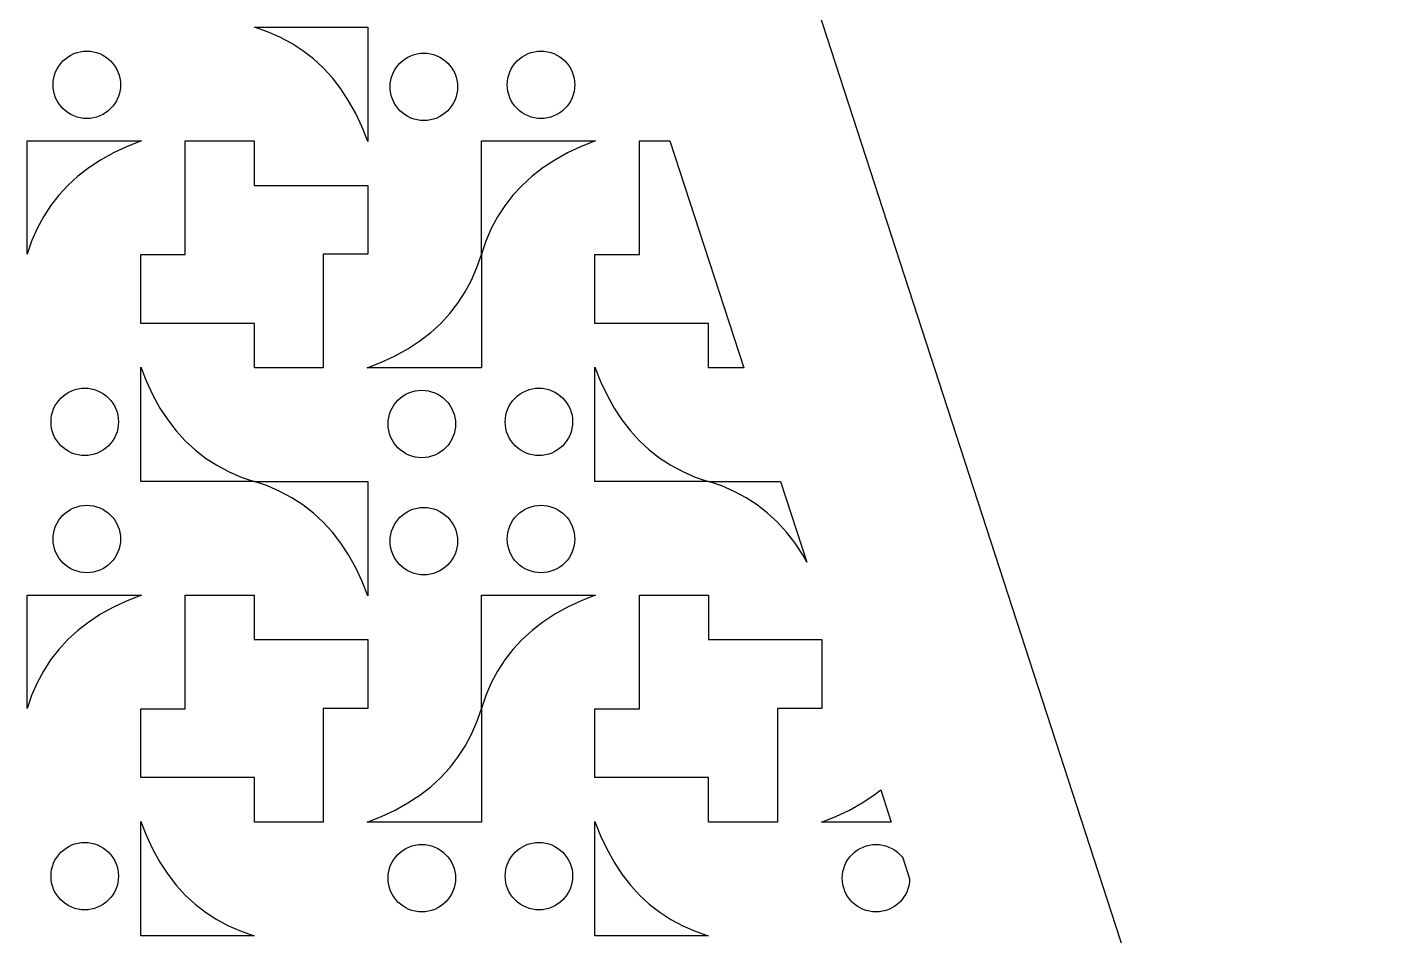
# Model space of a CAD drawing. Header units: metres. Extents: x -75 to 75, y 0 to 231.
# Drawn here: x -15 to 75, y 55 to 115 of the extents above; entities that cross this region are included whole.
import ezdxf

# ---------------------------------------------------------------- set-up
doc = ezdxf.new("R2010")
doc.units = ezdxf.units.M

msp = doc.modelspace()

# ---------------------------------------------------------------- linework, layer by layer
for p, q in [((75, 0), (0, 230.826)), ((0.87158, 114.706), (0.01785, 114.997)), ((0.01785, 114.997), (7.4968, 114.997)), ((1.69785, 114.348), (0.87158, 114.706)), ((2.47971, 113.93), (1.69785, 114.348)), ((7.4968, 114.997), (7.4968, 107.457)), ((-11.4972, 113.384), (-11.2811, 113.417)), ((-11.2811, 113.417), (-11.0628, 113.427)), ((-11.0628, 113.427), (-10.8444, 113.416)), ((-10.8444, 113.416), (-10.6279, 113.384)), ((3.21625, 113.451), (2.47971, 113.93)), ((3.90839, 112.912), (3.21625, 113.451)), ((18.5028, 113.384), (18.7189, 113.417)), ((18.7189, 113.417), (18.9372, 113.427)), ((18.9372, 113.427), (19.1556, 113.416)), ((19.1556, 113.416), (19.3721, 113.384)), ((-12.9153, 112.437), (-12.7849, 112.613)), ((-12.7849, 112.613), (-12.6384, 112.774)), ((-12.6384, 112.774), (-12.4759, 112.921)), ((-12.4759, 112.921), (-12.3006, 113.051)), ((-12.3006, 113.051), (-12.1129, 113.164)), ((-12.1129, 113.164), (-11.9151, 113.257)), ((-11.9151, 113.257), (-11.7096, 113.331)), ((-11.7096, 113.331), (-11.4972, 113.384)), ((-10.6279, 113.384), (-10.4164, 113.331)), ((-10.4164, 113.331), (-10.2109, 113.257)), ((-10.2109, 113.257), (-10.0127, 113.164)), ((-10.0127, 113.164), (-9.82498, 113.051)), ((-9.82498, 113.051), (-9.64966, 112.921)), ((-9.64966, 112.921), (-9.48761, 112.774)), ((-9.48761, 112.774), (-9.34113, 112.613)), ((-9.34113, 112.613), (-9.21066, 112.437)), ((4.55612, 112.312), (3.90839, 112.912)), ((9.47754, 112.476), (9.62402, 112.638)), ((9.62402, 112.638), (9.78607, 112.785)), ((9.78607, 112.785), (9.9614, 112.915)), ((9.9614, 112.915), (10.1491, 113.027)), ((10.1491, 113.027), (10.3473, 113.121)), ((10.3473, 113.121), (10.5528, 113.195)), ((10.5528, 113.195), (10.7652, 113.248)), ((10.7652, 113.248), (10.9813, 113.28)), ((10.9813, 113.28), (11.1992, 113.29)), ((11.1992, 113.29), (11.418, 113.279)), ((11.418, 113.279), (11.6345, 113.248)), ((11.6345, 113.248), (11.846, 113.195)), ((11.846, 113.195), (12.0515, 113.121)), ((12.0515, 113.121), (12.2493, 113.027)), ((12.2493, 113.027), (12.437, 112.915)), ((12.437, 112.915), (12.6128, 112.785)), ((12.6128, 112.785), (12.7748, 112.638)), ((12.7748, 112.638), (12.9213, 112.476)), ((17.0847, 112.437), (17.2151, 112.613)), ((17.2151, 112.613), (17.3616, 112.774)), ((17.3616, 112.774), (17.5241, 112.921)), ((17.5241, 112.921), (17.6994, 113.051)), ((17.6994, 113.051), (17.8871, 113.164)), ((17.8871, 113.164), (18.0849, 113.257)), ((18.0849, 113.257), (18.2904, 113.331)), ((18.2904, 113.331), (18.5028, 113.384)), ((19.3721, 113.384), (19.5836, 113.331)), ((19.5836, 113.331), (19.7891, 113.257)), ((19.7891, 113.257), (19.9873, 113.164)), ((19.9873, 113.164), (20.175, 113.051)), ((20.175, 113.051), (20.3503, 112.921)), ((20.3503, 112.921), (20.5124, 112.774)), ((20.5124, 112.774), (20.6589, 112.613)), ((20.6589, 112.613), (20.7893, 112.437)), ((-13.2793, 111.418), (-13.2477, 111.635)), ((-13.2477, 111.635), (-13.1946, 111.846)), ((-13.1946, 111.846), (-13.1209, 112.052)), ((-13.1209, 112.052), (-13.027, 112.249)), ((-13.027, 112.249), (-12.9153, 112.437)), ((-9.21066, 112.437), (-9.09851, 112.249)), ((-9.09851, 112.249), (-9.00513, 112.052)), ((-9.00513, 112.052), (-8.93097, 111.846)), ((-8.93097, 111.846), (-8.87787, 111.634)), ((-8.87787, 111.634), (-8.84583, 111.418)), ((5.15854, 111.652), (4.55612, 112.312)), ((5.71655, 110.931), (5.15854, 111.652)), ((9.01474, 111.498), (9.06784, 111.71)), ((9.06784, 111.71), (9.14154, 111.915)), ((9.14154, 111.915), (9.23492, 112.113)), ((9.23492, 112.113), (9.34708, 112.3)), ((9.34708, 112.3), (9.47754, 112.476)), ((12.9213, 112.476), (13.0518, 112.3)), ((13.0518, 112.3), (13.1639, 112.113)), ((13.1639, 112.113), (13.2573, 111.915)), ((13.2573, 111.915), (13.331, 111.71)), ((13.331, 111.71), (13.3841, 111.497)), ((16.7207, 111.418), (16.7523, 111.635)), ((16.7523, 111.635), (16.8054, 111.846)), ((16.8054, 111.846), (16.8791, 112.052)), ((16.8791, 112.052), (16.973, 112.249)), ((16.973, 112.249), (17.0847, 112.437)), ((20.7893, 112.437), (20.9015, 112.249)), ((20.9015, 112.249), (20.9949, 112.052)), ((20.9949, 112.052), (21.069, 111.846)), ((21.069, 111.846), (21.1221, 111.634)), ((21.1221, 111.634), (21.1542, 111.418)), ((-13.2903, 111.199), (-13.2793, 111.418)), ((-13.2797, 110.981), (-13.2903, 111.199)), ((-13.2477, 110.765), (-13.2797, 110.981)), ((-13.1946, 110.553), (-13.2477, 110.765)), ((-8.87833, 110.764), (-8.93097, 110.553)), ((-8.84628, 110.981), (-8.87833, 110.764)), ((-8.83575, 111.199), (-8.84628, 110.981)), ((-8.84583, 111.418), (-8.83575, 111.199)), ((6.23062, 110.15), (5.71655, 110.931)), ((8.97217, 111.063), (8.9827, 111.282)), ((8.98224, 110.845), (8.97217, 111.063)), ((9.01428, 110.629), (8.98224, 110.845)), ((8.9827, 111.282), (9.01474, 111.498)), ((13.4161, 110.844), (13.3836, 110.628)), ((13.3841, 111.497), (13.4166, 111.281)), ((13.4267, 111.063), (13.4161, 110.844)), ((13.4166, 111.281), (13.4267, 111.063)), ((16.7097, 111.199), (16.7207, 111.418)), ((16.7203, 110.981), (16.7097, 111.199)), ((16.7523, 110.765), (16.7203, 110.981)), ((16.8054, 110.553), (16.7523, 110.765)), ((21.1217, 110.764), (21.069, 110.553)), ((21.1537, 110.981), (21.1217, 110.764)), ((21.1642, 111.199), (21.1537, 110.981)), ((21.1542, 111.418), (21.1642, 111.199)), ((-13.1209, 110.347), (-13.1946, 110.553)), ((-13.027, 110.149), (-13.1209, 110.347)), ((-12.9153, 109.962), (-13.027, 110.149)), ((-12.7849, 109.786), (-12.9153, 109.962)), ((-9.21112, 109.961), (-9.34113, 109.786)), ((-9.09851, 110.149), (-9.21112, 109.961)), ((-9.00513, 110.347), (-9.09851, 110.149)), ((-8.93097, 110.553), (-9.00513, 110.347)), ((6.69891, 109.307), (6.23062, 110.15)), ((9.06784, 110.416), (9.01428, 110.629)), ((9.14154, 110.211), (9.06784, 110.416)), ((9.23492, 110.013), (9.14154, 110.211)), ((9.34708, 109.825), (9.23492, 110.013)), ((9.47754, 109.65), (9.34708, 109.825)), ((13.0513, 109.825), (12.9213, 109.65)), ((13.1639, 110.013), (13.0513, 109.825)), ((13.2573, 110.21), (13.1639, 110.013)), ((13.331, 110.416), (13.2573, 110.21)), ((13.3836, 110.628), (13.331, 110.416)), ((16.8791, 110.347), (16.8054, 110.553)), ((16.973, 110.149), (16.8791, 110.347)), ((17.0847, 109.962), (16.973, 110.149)), ((17.2151, 109.786), (17.0847, 109.962)), ((20.7889, 109.961), (20.6589, 109.786)), ((20.9015, 110.149), (20.7889, 109.961)), ((20.9949, 110.347), (20.9015, 110.149)), ((21.069, 110.553), (20.9949, 110.347)), ((-12.6384, 109.624), (-12.7849, 109.786)), ((-12.4759, 109.478), (-12.6384, 109.624)), ((-12.3006, 109.348), (-12.4759, 109.478)), ((-12.1129, 109.235), (-12.3006, 109.348)), ((-11.9151, 109.142), (-12.1129, 109.235)), ((-11.7096, 109.068), (-11.9151, 109.142)), ((-11.4981, 109.015), (-11.7096, 109.068)), ((-11.2816, 108.983), (-11.4981, 109.015)), ((-11.0628, 108.972), (-11.2816, 108.983)), ((-10.8449, 108.982), (-11.0628, 108.972)), ((-10.6288, 109.014), (-10.8449, 108.982)), ((-10.4164, 109.068), (-10.6288, 109.014)), ((-10.2109, 109.142), (-10.4164, 109.068)), ((-10.0127, 109.235), (-10.2109, 109.142)), ((-9.82498, 109.348), (-10.0127, 109.235)), ((-9.64966, 109.478), (-9.82498, 109.348)), ((-9.48807, 109.624), (-9.64966, 109.478)), ((-9.34113, 109.786), (-9.48807, 109.624)), ((7.12326, 108.405), (6.69891, 109.307)), ((9.62402, 109.488), (9.47754, 109.65)), ((9.78607, 109.341), (9.62402, 109.488)), ((9.9614, 109.211), (9.78607, 109.341)), ((10.1491, 109.099), (9.9614, 109.211)), ((10.3473, 109.005), (10.1491, 109.099)), ((10.5528, 108.931), (10.3473, 109.005)), ((10.7643, 108.878), (10.5528, 108.931)), ((11.846, 108.931), (11.6336, 108.878)), ((12.0515, 109.005), (11.846, 108.931)), ((12.2493, 109.099), (12.0515, 109.005)), ((12.437, 109.211), (12.2493, 109.099)), ((12.6128, 109.341), (12.437, 109.211)), ((12.7744, 109.488), (12.6128, 109.341)), ((12.9213, 109.65), (12.7744, 109.488)), ((17.3616, 109.624), (17.2151, 109.786)), ((17.5241, 109.478), (17.3616, 109.624)), ((17.6994, 109.348), (17.5241, 109.478)), ((17.8871, 109.235), (17.6994, 109.348)), ((18.0849, 109.142), (17.8871, 109.235)), ((18.2904, 109.068), (18.0849, 109.142)), ((18.5019, 109.015), (18.2904, 109.068)), ((18.7184, 108.983), (18.5019, 109.015)), ((18.9372, 108.972), (18.7184, 108.983)), ((19.1551, 108.982), (18.9372, 108.972)), ((19.3712, 109.014), (19.1551, 108.982)), ((19.5836, 109.068), (19.3712, 109.014)), ((19.7891, 109.142), (19.5836, 109.068)), ((19.9873, 109.235), (19.7891, 109.142)), ((20.175, 109.348), (19.9873, 109.235)), ((20.3503, 109.478), (20.175, 109.348)), ((20.5119, 109.624), (20.3503, 109.478)), ((20.6589, 109.786), (20.5119, 109.624)), ((7.4968, 107.457), (7.12326, 108.405)), ((10.9808, 108.846), (10.7643, 108.878)), ((11.1992, 108.836), (10.9808, 108.846)), ((11.4175, 108.846), (11.1992, 108.836)), ((11.6336, 108.878), (11.4175, 108.846)), ((-14.9968, 107.497), (-7.45743, 107.497)), ((-14.9968, 100.018), (-14.9968, 107.497)), ((-8.405, 107.123), (-9.30725, 106.699)), ((-7.45743, 107.497), (-8.405, 107.123)), ((-4.55658, 99.9968), (-4.55658, 107.497)), ((-4.55658, 107.497), (-0.0032, 107.497)), ((-0.0032, 107.497), (-0.0032, 104.557)), ((15.0032, 107.497), (22.5426, 107.497)), ((15.0032, 100.018), (15.0032, 107.497)), ((21.595, 107.123), (20.6927, 106.699)), ((22.5426, 107.497), (21.595, 107.123)), ((25.4434, 99.9968), (25.4434, 107.497)), ((25.4434, 107.497), (27.4546, 107.497)), ((27.4546, 107.497), (32.3263, 92.5032)), ((-10.1495, 106.231), (-10.9314, 105.717)), ((-9.30725, 106.699), (-10.1495, 106.231)), ((19.8505, 106.231), (19.0686, 105.717)), ((20.6927, 106.699), (19.8505, 106.231)), ((-10.9314, 105.717), (-11.6519, 105.159)), ((19.0686, 105.717), (18.3481, 105.159)), ((-12.312, 104.556), (-12.9121, 103.908)), ((-11.6519, 105.159), (-12.312, 104.556)), ((-0.0032, 104.557), (7.4968, 104.557)), ((7.4968, 104.557), (7.4968, 100.003)), ((17.688, 104.556), (17.0879, 103.908)), ((18.3481, 105.159), (17.688, 104.556)), ((-12.9121, 103.908), (-13.4509, 103.216)), ((17.0879, 103.908), (16.5491, 103.216)), ((-13.4509, 103.216), (-13.9302, 102.48)), ((16.5491, 103.216), (16.0698, 102.48)), ((-14.3481, 101.698), (-14.7057, 100.872)), ((-13.9302, 102.48), (-14.3481, 101.698)), ((15.6519, 101.698), (15.2943, 100.872)), ((16.0698, 102.48), (15.6519, 101.698)), ((-14.7057, 100.872), (-14.9968, 100.018)), ((15.2943, 100.872), (15.0032, 100.018)), ((-7.4968, 95.4434), (-7.4968, 99.9968)), ((-7.4968, 99.9968), (-4.55658, 99.9968)), ((7.4968, 100.003), (4.55658, 100.003)), ((4.55658, 100.003), (4.55658, 92.5032)), ((14.7057, 99.1284), (14.9968, 99.9821)), ((14.9968, 99.9821), (14.9968, 92.5032)), ((22.5032, 95.4434), (22.5032, 99.9968)), ((22.5032, 99.9968), (25.4434, 99.9968)), ((14.3481, 98.3022), (14.7057, 99.1284)), ((13.9302, 97.5203), (14.3481, 98.3022)), ((13.4509, 96.7838), (13.9302, 97.5203)), ((12.9121, 96.0916), (13.4509, 96.7838)), ((0.0032, 95.4434), (-7.4968, 95.4434)), ((0.0032, 92.5032), (0.0032, 95.4434)), ((11.6519, 94.8415), (12.312, 95.4439)), ((12.312, 95.4439), (12.9121, 96.0916)), ((30.0032, 95.4434), (22.5032, 95.4434)), ((30.0032, 92.5032), (30.0032, 95.4434)), ((10.9314, 94.2834), (11.6519, 94.8415)), ((9.30725, 93.3011), (10.1495, 93.7694)), ((10.1495, 93.7694), (10.9314, 94.2834)), ((7.45743, 92.5032), (8.405, 92.8767)), ((8.405, 92.8767), (9.30725, 93.3011)), ((-7.4968, 85.0032), (-7.4968, 92.5426)), ((-7.4968, 92.5426), (-7.12326, 91.595)), ((4.55658, 92.5032), (0.0032, 92.5032)), ((14.9968, 92.5032), (7.45743, 92.5032)), ((22.5032, 85.0032), (22.5032, 92.5426)), ((22.5032, 92.5426), (22.8767, 91.595)), ((32.3263, 92.5032), (30.0032, 92.5032)), ((-12.437, 90.7889), (-12.2493, 90.9015)), ((-12.2493, 90.9015), (-12.0515, 90.9949)), ((-12.0515, 90.9949), (-11.846, 91.069)), ((-11.846, 91.069), (-11.6336, 91.1221)), ((-11.6336, 91.1221), (-11.4175, 91.1542)), ((-11.4175, 91.1542), (-11.1992, 91.1642)), ((-11.1992, 91.1642), (-10.9808, 91.1537)), ((-10.9808, 91.1537), (-10.7643, 91.1217)), ((-10.7643, 91.1217), (-10.5528, 91.069)), ((-10.5528, 91.069), (-10.3473, 90.9949)), ((-10.3473, 90.9949), (-10.1491, 90.9015)), ((-10.1491, 90.9015), (-9.9614, 90.7889)), ((-7.12326, 91.595), (-6.69891, 90.6927)), ((10.2109, 90.8585), (10.4164, 90.9322)), ((10.4164, 90.9322), (10.6288, 90.9857)), ((10.6288, 90.9857), (10.8449, 91.0178)), ((10.8449, 91.0178), (11.0628, 91.0278)), ((11.0628, 91.0278), (11.2816, 91.0173)), ((11.2816, 91.0173), (11.4981, 90.9853)), ((11.4981, 90.9853), (11.7096, 90.9322)), ((11.7096, 90.9322), (11.9151, 90.8585)), ((17.563, 90.7889), (17.7507, 90.9015)), ((17.7507, 90.9015), (17.9485, 90.9949)), ((17.9485, 90.9949), (18.154, 91.069)), ((18.154, 91.069), (18.3664, 91.1221)), ((18.3664, 91.1221), (18.5825, 91.1542)), ((18.5825, 91.1542), (18.8008, 91.1642)), ((18.8008, 91.1642), (19.0192, 91.1537)), ((19.0192, 91.1537), (19.2357, 91.1217)), ((19.2357, 91.1217), (19.4472, 91.069)), ((19.4472, 91.069), (19.6527, 90.9949)), ((19.6527, 90.9949), (19.8509, 90.9015)), ((19.8509, 90.9015), (20.0386, 90.7889)), ((22.8767, 91.595), (23.3011, 90.6927)), ((-13.1639, 89.9873), (-13.0518, 90.1746)), ((-13.0518, 90.1746), (-12.9213, 90.3503)), ((-12.9213, 90.3503), (-12.7748, 90.5119)), ((-12.7748, 90.5119), (-12.6128, 90.6589)), ((-12.6128, 90.6589), (-12.437, 90.7889)), ((-9.9614, 90.7889), (-9.78607, 90.6589)), ((-9.78607, 90.6589), (-9.62402, 90.5119)), ((-9.62402, 90.5119), (-9.47754, 90.3503)), ((-9.47754, 90.3503), (-9.34708, 90.1746)), ((-9.34708, 90.1746), (-9.23492, 89.9873)), ((-6.69891, 90.6927), (-6.23062, 89.8505)), ((9.09851, 89.8509), (9.21066, 90.0381)), ((9.21066, 90.0381), (9.34113, 90.2139)), ((9.34113, 90.2139), (9.48761, 90.3755)), ((9.48761, 90.3755), (9.64966, 90.5225)), ((9.64966, 90.5225), (9.82498, 90.6525)), ((9.82498, 90.6525), (10.0127, 90.7651)), ((10.0127, 90.7651), (10.2109, 90.8585)), ((11.9151, 90.8585), (12.1129, 90.7651)), ((12.1129, 90.7651), (12.3006, 90.6525)), ((12.3006, 90.6525), (12.4759, 90.5225)), ((12.4759, 90.5225), (12.6384, 90.3755)), ((12.6384, 90.3755), (12.7849, 90.2139)), ((12.7849, 90.2139), (12.9153, 90.0381)), ((12.9153, 90.0381), (13.027, 89.8509)), ((16.8361, 89.9873), (16.9482, 90.1746)), ((16.9482, 90.1746), (17.0787, 90.3503)), ((17.0787, 90.3503), (17.2252, 90.5119)), ((17.2252, 90.5119), (17.3872, 90.6589)), ((17.3872, 90.6589), (17.563, 90.7889)), ((20.0386, 90.7889), (20.2139, 90.6589)), ((20.2139, 90.6589), (20.376, 90.5119)), ((20.376, 90.5119), (20.5225, 90.3503)), ((20.5225, 90.3503), (20.6529, 90.1746)), ((20.6529, 90.1746), (20.7651, 89.9873)), ((23.3011, 90.6927), (23.7694, 89.8505)), ((-13.4267, 88.9372), (-13.4161, 89.1556)), ((-13.4161, 89.1556), (-13.3841, 89.3721)), ((-13.3841, 89.3721), (-13.331, 89.5836)), ((-13.331, 89.5836), (-13.2573, 89.7891)), ((-13.2573, 89.7891), (-13.1639, 89.9873)), ((-9.23492, 89.9873), (-9.14154, 89.7891)), ((-9.14154, 89.7891), (-9.06784, 89.5836)), ((-9.06784, 89.5836), (-9.01428, 89.3712)), ((-9.01428, 89.3712), (-8.98224, 89.1551)), ((-8.98224, 89.1551), (-8.97217, 88.9372)), ((-6.23062, 89.8505), (-5.71655, 89.0686)), ((8.84628, 89.0192), (8.87787, 89.2357)), ((8.87787, 89.2357), (8.93097, 89.4472)), ((8.93097, 89.4472), (9.00513, 89.6527)), ((9.00513, 89.6527), (9.09851, 89.8509)), ((13.027, 89.8509), (13.1209, 89.6527)), ((13.1209, 89.6527), (13.1946, 89.4472)), ((13.1946, 89.4472), (13.2477, 89.2348)), ((13.2477, 89.2348), (13.2797, 89.0187)), ((16.5733, 88.9372), (16.5839, 89.1556)), ((16.5839, 89.1556), (16.6159, 89.3721)), ((16.6159, 89.3721), (16.669, 89.5836)), ((16.669, 89.5836), (16.7427, 89.7891)), ((16.7427, 89.7891), (16.8361, 89.9873)), ((20.7651, 89.9873), (20.8585, 89.7891)), ((20.8585, 89.7891), (20.9322, 89.5836)), ((20.9322, 89.5836), (20.9857, 89.3712)), ((20.9857, 89.3712), (21.0178, 89.1551)), ((21.0178, 89.1551), (21.0278, 88.9372)), ((23.7694, 89.8505), (24.2834, 89.0686)), ((-13.4166, 88.7189), (-13.4267, 88.9372)), ((-13.3841, 88.5028), (-13.4166, 88.7189)), ((-13.331, 88.2904), (-13.3841, 88.5028)), ((-13.2573, 88.0849), (-13.331, 88.2904)), ((-9.06784, 88.2904), (-9.14154, 88.0844)), ((-9.01474, 88.5019), (-9.06784, 88.2904)), ((-8.9827, 88.7184), (-9.01474, 88.5019)), ((-8.97217, 88.9372), (-8.9827, 88.7184)), ((-5.71655, 89.0686), (-5.15854, 88.3481)), ((-5.15854, 88.3481), (-4.55612, 87.688)), ((8.83575, 88.8008), (8.84628, 89.0192)), ((8.84583, 88.5825), (8.83575, 88.8008)), ((8.87787, 88.3664), (8.84583, 88.5825)), ((8.93097, 88.154), (8.87787, 88.3664)), ((13.2472, 88.3655), (13.1946, 88.154)), ((13.2793, 88.582), (13.2472, 88.3655)), ((13.2903, 88.8008), (13.2793, 88.582)), ((13.2797, 89.0187), (13.2903, 88.8008)), ((16.5834, 88.7189), (16.5733, 88.9372)), ((16.6159, 88.5028), (16.5834, 88.7189)), ((16.669, 88.2904), (16.6159, 88.5028)), ((16.7427, 88.0849), (16.669, 88.2904)), ((20.9322, 88.2904), (20.8585, 88.0844)), ((20.9853, 88.5019), (20.9322, 88.2904)), ((21.0173, 88.7184), (20.9853, 88.5019)), ((21.0278, 88.9372), (21.0173, 88.7184)), ((24.2834, 89.0686), (24.8415, 88.3481)), ((24.8415, 88.3481), (25.4439, 87.688)), ((-13.1639, 87.8871), (-13.2573, 88.0849)), ((-13.0518, 87.6999), (-13.1639, 87.8871)), ((-12.9213, 87.5241), (-13.0518, 87.6999)), ((-12.7748, 87.3621), (-12.9213, 87.5241)), ((-12.6128, 87.2151), (-12.7748, 87.3621)), ((-9.62448, 87.3616), (-9.78607, 87.2151)), ((-9.47754, 87.5241), (-9.62448, 87.3616)), ((-9.34753, 87.6994), (-9.47754, 87.5241)), ((-9.23492, 87.8871), (-9.34753, 87.6994)), ((-9.14154, 88.0844), (-9.23492, 87.8871)), ((-4.55612, 87.688), (-3.90839, 87.0879)), ((9.00513, 87.9485), (8.93097, 88.154)), ((9.09851, 87.7507), (9.00513, 87.9485)), ((9.21066, 87.5635), (9.09851, 87.7507)), ((9.34113, 87.3872), (9.21066, 87.5635)), ((9.48761, 87.2256), (9.34113, 87.3872)), ((12.7849, 87.3872), (12.6379, 87.2252)), ((12.9149, 87.563), (12.7849, 87.3872)), ((13.027, 87.7507), (12.9149, 87.563)), ((13.1209, 87.948), (13.027, 87.7507)), ((13.1946, 88.154), (13.1209, 87.948)), ((16.8361, 87.8871), (16.7427, 88.0849)), ((16.9482, 87.6999), (16.8361, 87.8871)), ((17.0787, 87.5241), (16.9482, 87.6999)), ((17.2252, 87.3621), (17.0787, 87.5241)), ((17.3872, 87.2151), (17.2252, 87.3621)), ((20.3755, 87.3616), (20.2139, 87.2151)), ((20.5225, 87.5241), (20.3755, 87.3616)), ((20.6525, 87.6994), (20.5225, 87.5241)), ((20.7651, 87.8871), (20.6525, 87.6994)), ((20.8585, 88.0844), (20.7651, 87.8871)), ((25.4439, 87.688), (26.0916, 87.0879)), ((-12.437, 87.0851), (-12.6128, 87.2151)), ((-12.2493, 86.973), (-12.437, 87.0851)), ((-12.0515, 86.8791), (-12.2493, 86.973)), ((-11.846, 86.8054), (-12.0515, 86.8791)), ((-11.6345, 86.7523), (-11.846, 86.8054)), ((-11.418, 86.7207), (-11.6345, 86.7523)), ((-11.1992, 86.7097), (-11.418, 86.7207)), ((-10.9813, 86.7203), (-11.1992, 86.7097)), ((-10.7652, 86.7523), (-10.9813, 86.7203)), ((-10.5528, 86.8054), (-10.7652, 86.7523)), ((-10.3473, 86.8791), (-10.5528, 86.8054)), ((-10.1491, 86.973), (-10.3473, 86.8791)), ((-9.9614, 87.0851), (-10.1491, 86.973)), ((-9.78607, 87.2151), (-9.9614, 87.0851)), ((-3.90839, 87.0879), (-3.21625, 86.5491)), ((-3.21625, 86.5491), (-2.47971, 86.0698)), ((9.64966, 87.0787), (9.48761, 87.2256)), ((9.82498, 86.9487), (9.64966, 87.0787)), ((10.0127, 86.8361), (9.82498, 86.9487)), ((10.2109, 86.7427), (10.0127, 86.8361)), ((10.4164, 86.669), (10.2109, 86.7427)), ((10.6279, 86.6159), (10.4164, 86.669)), ((10.8444, 86.5839), (10.6279, 86.6159)), ((11.0628, 86.5733), (10.8444, 86.5839)), ((11.2811, 86.5834), (11.0628, 86.5733)), ((11.4972, 86.6159), (11.2811, 86.5834)), ((11.7096, 86.669), (11.4972, 86.6159)), ((11.9151, 86.7427), (11.7096, 86.669)), ((12.1129, 86.8361), (11.9151, 86.7427)), ((12.3006, 86.9487), (12.1129, 86.8361)), ((12.4759, 87.0787), (12.3006, 86.9487)), ((12.6379, 87.2252), (12.4759, 87.0787)), ((17.563, 87.0851), (17.3872, 87.2151)), ((17.7507, 86.973), (17.563, 87.0851)), ((17.9485, 86.8791), (17.7507, 86.973)), ((18.154, 86.8054), (17.9485, 86.8791)), ((18.3655, 86.7523), (18.154, 86.8054)), ((18.582, 86.7207), (18.3655, 86.7523)), ((18.8008, 86.7097), (18.582, 86.7207)), ((19.0187, 86.7203), (18.8008, 86.7097)), ((19.2348, 86.7523), (19.0187, 86.7203)), ((19.4472, 86.8054), (19.2348, 86.7523)), ((19.6527, 86.8791), (19.4472, 86.8054)), ((19.8509, 86.973), (19.6527, 86.8791)), ((20.0386, 87.0851), (19.8509, 86.973)), ((20.2139, 87.2151), (20.0386, 87.0851)), ((26.0916, 87.0879), (26.7838, 86.5491)), ((26.7838, 86.5491), (27.5203, 86.0698)), ((-2.47971, 86.0698), (-1.69785, 85.6519)), ((-1.69785, 85.6519), (-0.87158, 85.2943)), ((27.5203, 86.0698), (28.3022, 85.6519)), ((28.3022, 85.6519), (29.1284, 85.2943)), ((-0.01785, 85.0032), (-7.4968, 85.0032)), ((-0.87158, 85.2943), (-0.01785, 85.0032)), ((0.87158, 84.7057), (0.01785, 84.9968)), ((0.01785, 84.9968), (7.4968, 84.9968)), ((1.69785, 84.3481), (0.87158, 84.7057)), ((7.4968, 84.9968), (7.4968, 77.4574)), ((29.9821, 85.0032), (22.5032, 85.0032)), ((29.1284, 85.2943), (29.9821, 85.0032)), ((30.8716, 84.7057), (30.0179, 84.9968)), ((30.0179, 84.9968), (34.7653, 84.9968)), ((31.6978, 84.3481), (30.8716, 84.7057)), ((34.7653, 84.9968), (36.4945, 79.6749)), ((2.47971, 83.9302), (1.69785, 84.3481)), ((3.21625, 83.4509), (2.47971, 83.9302)), ((32.4797, 83.9302), (31.6978, 84.3481)), ((33.2162, 83.4509), (32.4797, 83.9302)), ((-12.6384, 82.7744), (-12.4759, 82.9213)), ((-12.4759, 82.9213), (-12.3006, 83.0513)), ((-12.3006, 83.0513), (-12.1129, 83.1639)), ((-12.1129, 83.1639), (-11.9151, 83.2573)), ((-11.9151, 83.2573), (-11.7096, 83.331)), ((-11.7096, 83.331), (-11.4972, 83.3841)), ((-11.4972, 83.3841), (-11.2811, 83.4166)), ((-11.2811, 83.4166), (-11.0628, 83.4267)), ((-11.0628, 83.4267), (-10.8444, 83.4161)), ((-10.8444, 83.4161), (-10.6279, 83.3841)), ((-10.6279, 83.3841), (-10.4164, 83.331)), ((-10.4164, 83.331), (-10.2109, 83.2573)), ((-10.2109, 83.2573), (-10.0127, 83.1639)), ((-10.0127, 83.1639), (-9.82498, 83.0513)), ((-9.82498, 83.0513), (-9.64966, 82.9213)), ((-9.64966, 82.9213), (-9.48761, 82.7744)), ((3.90839, 82.9121), (3.21625, 83.4509)), ((4.55612, 82.312), (3.90839, 82.9121)), ((9.78607, 82.7849), (9.9614, 82.9149)), ((9.9614, 82.9149), (10.1491, 83.027)), ((10.1491, 83.027), (10.3473, 83.1209)), ((10.3473, 83.1209), (10.5528, 83.1946)), ((10.5528, 83.1946), (10.7652, 83.2477)), ((10.7652, 83.2477), (10.9813, 83.2797)), ((10.9813, 83.2797), (11.1992, 83.2903)), ((11.1992, 83.2903), (11.418, 83.2793)), ((11.418, 83.2793), (11.6345, 83.2477)), ((11.6345, 83.2477), (11.846, 83.1946)), ((11.846, 83.1946), (12.0515, 83.1209)), ((12.0515, 83.1209), (12.2493, 83.027)), ((12.2493, 83.027), (12.437, 82.9149)), ((12.437, 82.9149), (12.6128, 82.7849)), ((17.3616, 82.7744), (17.5241, 82.9213)), ((17.5241, 82.9213), (17.6994, 83.0513)), ((17.6994, 83.0513), (17.8871, 83.1639)), ((17.8871, 83.1639), (18.0849, 83.2573)), ((18.0849, 83.2573), (18.2904, 83.331)), ((18.2904, 83.331), (18.5028, 83.3841)), ((18.5028, 83.3841), (18.7189, 83.4166)), ((18.7189, 83.4166), (18.9372, 83.4267)), ((18.9372, 83.4267), (19.1556, 83.4161)), ((19.1556, 83.4161), (19.3721, 83.3841)), ((19.3721, 83.3841), (19.5836, 83.331)), ((19.5836, 83.331), (19.7891, 83.2573)), ((19.7891, 83.2573), (19.9873, 83.1639)), ((19.9873, 83.1639), (20.175, 83.0513)), ((20.175, 83.0513), (20.3503, 82.9213)), ((20.3503, 82.9213), (20.5124, 82.7744)), ((33.9084, 82.9121), (33.2162, 83.4509)), ((34.5561, 82.312), (33.9084, 82.9121)), ((-13.1946, 81.846), (-13.1209, 82.0515)), ((-13.1209, 82.0515), (-13.027, 82.2493)), ((-13.027, 82.2493), (-12.9153, 82.4365)), ((-12.9153, 82.4365), (-12.7849, 82.6128)), ((-12.7849, 82.6128), (-12.6384, 82.7744)), ((-9.48761, 82.7744), (-9.34113, 82.6128)), ((-9.34113, 82.6128), (-9.21066, 82.4365)), ((-9.21066, 82.4365), (-9.09851, 82.2493)), ((-9.09851, 82.2493), (-9.00513, 82.0515)), ((-9.00513, 82.0515), (-8.93097, 81.846)), ((5.15854, 81.6519), (4.55612, 82.312)), ((9.06784, 81.7096), (9.14154, 81.9151)), ((9.14154, 81.9151), (9.23492, 82.1129)), ((9.23492, 82.1129), (9.34708, 82.3001)), ((9.34708, 82.3001), (9.47754, 82.4759)), ((9.47754, 82.4759), (9.62402, 82.6379)), ((9.62402, 82.6379), (9.78607, 82.7849)), ((12.6128, 82.7849), (12.7748, 82.6379)), ((12.7748, 82.6379), (12.9213, 82.4759)), ((12.9213, 82.4759), (13.0518, 82.3001)), ((13.0518, 82.3001), (13.1639, 82.1129)), ((13.1639, 82.1129), (13.2573, 81.9151)), ((13.2573, 81.9151), (13.331, 81.7096)), ((16.8054, 81.846), (16.8791, 82.0515)), ((16.8791, 82.0515), (16.973, 82.2493)), ((16.973, 82.2493), (17.0847, 82.4365)), ((17.0847, 82.4365), (17.2151, 82.6128)), ((17.2151, 82.6128), (17.3616, 82.7744)), ((20.5124, 82.7744), (20.6589, 82.6128)), ((20.6589, 82.6128), (20.7893, 82.4365)), ((20.7893, 82.4365), (20.9015, 82.2493)), ((20.9015, 82.2493), (20.9949, 82.0515)), ((20.9949, 82.0515), (21.069, 81.846)), ((35.1585, 81.6519), (34.5561, 82.312)), ((-13.2903, 81.1992), (-13.2793, 81.418)), ((-13.2797, 80.9813), (-13.2903, 81.1992)), ((-13.2793, 81.418), (-13.2477, 81.6345)), ((-13.2477, 81.6345), (-13.1946, 81.846)), ((-8.93097, 81.846), (-8.87787, 81.6336)), ((-8.87787, 81.6336), (-8.84583, 81.4175)), ((-8.83575, 81.1992), (-8.84628, 80.9808)), ((-8.84583, 81.4175), (-8.83575, 81.1992)), ((5.71655, 80.9314), (5.15854, 81.6519)), ((8.97217, 81.0628), (8.9827, 81.2816)), ((8.98224, 80.8449), (8.97217, 81.0628)), ((8.9827, 81.2816), (9.01474, 81.4981)), ((9.01474, 81.4981), (9.06784, 81.7096)), ((13.331, 81.7096), (13.3841, 81.4972)), ((13.3841, 81.4972), (13.4166, 81.2811)), ((13.4267, 81.0628), (13.4161, 80.8444)), ((13.4166, 81.2811), (13.4267, 81.0628)), ((16.7097, 81.1992), (16.7207, 81.418)), ((16.7203, 80.9813), (16.7097, 81.1992)), ((16.7207, 81.418), (16.7523, 81.6345)), ((16.7523, 81.6345), (16.8054, 81.846)), ((21.069, 81.846), (21.1221, 81.6336)), ((21.1221, 81.6336), (21.1542, 81.4175)), ((21.1642, 81.1992), (21.1537, 80.9808)), ((21.1542, 81.4175), (21.1642, 81.1992)), ((35.7166, 80.9314), (35.1585, 81.6519)), ((-13.2477, 80.7652), (-13.2797, 80.9813)), ((-13.1946, 80.5528), (-13.2477, 80.7652)), ((-13.1209, 80.3473), (-13.1946, 80.5528)), ((-13.027, 80.1491), (-13.1209, 80.3473)), ((-12.9153, 79.9619), (-13.027, 80.1491)), ((-9.09851, 80.1491), (-9.21112, 79.9614)), ((-9.00513, 80.3468), (-9.09851, 80.1491)), ((-8.93097, 80.5528), (-9.00513, 80.3468)), ((-8.87833, 80.7643), (-8.93097, 80.5528)), ((-8.84628, 80.9808), (-8.87833, 80.7643)), ((6.23062, 80.1495), (5.71655, 80.9314)), ((6.69891, 79.3073), (6.23062, 80.1495)), ((9.01428, 80.6288), (8.98224, 80.8449)), ((9.06784, 80.4164), (9.01428, 80.6288)), ((9.14154, 80.2109), (9.06784, 80.4164)), ((9.23492, 80.0127), (9.14154, 80.2109)), ((13.2573, 80.2104), (13.1639, 80.0127)), ((13.331, 80.4164), (13.2573, 80.2104)), ((13.3836, 80.6279), (13.331, 80.4164)), ((13.4161, 80.8444), (13.3836, 80.6279)), ((16.7523, 80.7652), (16.7203, 80.9813)), ((16.8054, 80.5528), (16.7523, 80.7652)), ((16.8791, 80.3473), (16.8054, 80.5528)), ((16.973, 80.1491), (16.8791, 80.3473)), ((17.0847, 79.9619), (16.973, 80.1491)), ((20.9015, 80.1491), (20.7889, 79.9614)), ((20.9949, 80.3468), (20.9015, 80.1491)), ((21.069, 80.5528), (20.9949, 80.3468)), ((21.1217, 80.7643), (21.069, 80.5528)), ((21.1537, 80.9808), (21.1217, 80.7643)), ((36.2306, 80.1495), (35.7166, 80.9314)), ((36.4945, 79.6749), (36.2306, 80.1495)), ((-12.7849, 79.7861), (-12.9153, 79.9619)), ((-12.6384, 79.6245), (-12.7849, 79.7861)), ((-12.4759, 79.4775), (-12.6384, 79.6245)), ((-12.3006, 79.3475), (-12.4759, 79.4775)), ((-12.1129, 79.2349), (-12.3006, 79.3475)), ((-11.9151, 79.1415), (-12.1129, 79.2349)), ((-10.0127, 79.2349), (-10.2109, 79.1415)), ((-9.82498, 79.3475), (-10.0127, 79.2349)), ((-9.64966, 79.4775), (-9.82498, 79.3475)), ((-9.48807, 79.624), (-9.64966, 79.4775)), ((-9.34113, 79.7861), (-9.48807, 79.624)), ((-9.21112, 79.9614), (-9.34113, 79.7861)), ((7.12326, 78.405), (6.69891, 79.3073)), ((9.34708, 79.8254), (9.23492, 80.0127)), ((9.47754, 79.6497), (9.34708, 79.8254)), ((9.62402, 79.4881), (9.47754, 79.6497)), ((9.78607, 79.3411), (9.62402, 79.4881)), ((9.9614, 79.2111), (9.78607, 79.3411)), ((10.1491, 79.0985), (9.9614, 79.2111)), ((12.437, 79.2111), (12.2493, 79.0985)), ((12.6128, 79.3411), (12.437, 79.2111)), ((12.7744, 79.4876), (12.6128, 79.3411)), ((12.9213, 79.6497), (12.7744, 79.4876)), ((13.0513, 79.825), (12.9213, 79.6497)), ((13.1639, 80.0127), (13.0513, 79.825)), ((17.2151, 79.7861), (17.0847, 79.9619)), ((17.3616, 79.6245), (17.2151, 79.7861)), ((17.5241, 79.4775), (17.3616, 79.6245)), ((17.6994, 79.3475), (17.5241, 79.4775)), ((17.8871, 79.2349), (17.6994, 79.3475)), ((18.0849, 79.1415), (17.8871, 79.2349)), ((19.9873, 79.2349), (19.7891, 79.1415)), ((20.175, 79.3475), (19.9873, 79.2349)), ((20.3503, 79.4775), (20.175, 79.3475)), ((20.5119, 79.624), (20.3503, 79.4775)), ((20.6589, 79.7861), (20.5119, 79.624)), ((20.7889, 79.9614), (20.6589, 79.7861)), ((-11.7096, 79.0678), (-11.9151, 79.1415)), ((-11.4981, 79.0147), (-11.7096, 79.0678)), ((-11.2816, 78.9827), (-11.4981, 79.0147)), ((-11.0628, 78.9722), (-11.2816, 78.9827)), ((-10.8449, 78.9822), (-11.0628, 78.9722)), ((-10.6288, 79.0143), (-10.8449, 78.9822)), ((-10.4164, 79.0678), (-10.6288, 79.0143)), ((-10.2109, 79.1415), (-10.4164, 79.0678)), ((7.4968, 77.4574), (7.12326, 78.405)), ((10.3473, 79.0051), (10.1491, 79.0985)), ((10.5528, 78.931), (10.3473, 79.0051)), ((10.7643, 78.8783), (10.5528, 78.931)), ((10.9808, 78.8463), (10.7643, 78.8783)), ((11.1992, 78.8358), (10.9808, 78.8463)), ((11.4175, 78.8458), (11.1992, 78.8358)), ((11.6336, 78.8779), (11.4175, 78.8458)), ((11.846, 78.931), (11.6336, 78.8779)), ((12.0515, 79.0051), (11.846, 78.931)), ((12.2493, 79.0985), (12.0515, 79.0051)), ((18.2904, 79.0678), (18.0849, 79.1415)), ((18.5019, 79.0147), (18.2904, 79.0678)), ((18.7184, 78.9827), (18.5019, 79.0147)), ((18.9372, 78.9722), (18.7184, 78.9827)), ((19.1551, 78.9822), (18.9372, 78.9722)), ((19.3712, 79.0143), (19.1551, 78.9822)), ((19.5836, 79.0678), (19.3712, 79.0143)), ((19.7891, 79.1415), (19.5836, 79.0678)), ((-14.9968, 77.4968), (-7.45743, 77.4968)), ((-14.9968, 70.0179), (-14.9968, 77.4968)), ((-7.45743, 77.4968), (-8.405, 77.1233)), ((-4.55658, 69.9968), (-4.55658, 77.4968)), ((-4.55658, 77.4968), (-0.0032, 77.4968)), ((-0.0032, 77.4968), (-0.0032, 74.5566)), ((15.0032, 77.4968), (22.5426, 77.4968)), ((15.0032, 70.0179), (15.0032, 77.4968)), ((22.5426, 77.4968), (21.595, 77.1233)), ((25.4434, 69.9968), (25.4434, 77.4968)), ((25.4434, 77.4968), (29.9968, 77.4968)), ((29.9968, 77.4968), (29.9968, 74.5566)), ((-9.30725, 76.6989), (-10.1495, 76.2306)), ((-8.405, 77.1233), (-9.30725, 76.6989)), ((20.6927, 76.6989), (19.8505, 76.2306)), ((21.595, 77.1233), (20.6927, 76.6989)), ((-10.9314, 75.7166), (-11.6519, 75.1585)), ((-10.1495, 76.2306), (-10.9314, 75.7166)), ((19.0686, 75.7166), (18.3481, 75.1585)), ((19.8505, 76.2306), (19.0686, 75.7166)), ((-11.6519, 75.1585), (-12.312, 74.5561)), ((18.3481, 75.1585), (17.688, 74.5561)), ((-12.9121, 73.9084), (-13.4509, 73.2162)), ((-12.312, 74.5561), (-12.9121, 73.9084)), ((-0.0032, 74.5566), (7.4968, 74.5566)), ((7.4968, 74.5566), (7.4968, 70.0032)), ((17.0879, 73.9084), (16.5491, 73.2162)), ((17.688, 74.5561), (17.0879, 73.9084)), ((29.9968, 74.5566), (37.4968, 74.5566)), ((37.4968, 74.5566), (37.4968, 70.0032)), ((-13.4509, 73.2162), (-13.9302, 72.4797)), ((16.5491, 73.2162), (16.0698, 72.4797)), ((-13.9302, 72.4797), (-14.3481, 71.6978)), ((16.0698, 72.4797), (15.6519, 71.6978)), ((-14.3481, 71.6978), (-14.7057, 70.8716)), ((15.6519, 71.6978), (15.2943, 70.8716)), ((-14.7057, 70.8716), (-14.9968, 70.0179)), ((15.2943, 70.8716), (15.0032, 70.0179)), ((-7.4968, 65.4434), (-7.4968, 69.9968)), ((-7.4968, 69.9968), (-4.55658, 69.9968)), ((7.4968, 70.0032), (4.55658, 70.0032)), ((4.55658, 70.0032), (4.55658, 62.5032)), ((14.7057, 69.1284), (14.9968, 69.9821)), ((14.9968, 69.9821), (14.9968, 62.5032)), ((22.5032, 65.4434), (22.5032, 69.9968)), ((22.5032, 69.9968), (25.4434, 69.9968)), ((37.4968, 70.0032), (34.5566, 70.0032)), ((34.5566, 70.0032), (34.5566, 62.5032)), ((14.3481, 68.3022), (14.7057, 69.1284)), ((13.4509, 66.7838), (13.9302, 67.5203)), ((13.9302, 67.5203), (14.3481, 68.3022)), ((12.9121, 66.0916), (13.4509, 66.7838)), ((12.312, 65.4439), (12.9121, 66.0916)), ((0.0032, 65.4434), (-7.4968, 65.4434)), ((0.0032, 62.5032), (0.0032, 65.4434)), ((10.9314, 64.2834), (11.6519, 64.8415)), ((11.6519, 64.8415), (12.312, 65.4439)), ((30.0032, 65.4434), (22.5032, 65.4434)), ((30.0032, 62.5032), (30.0032, 65.4434)), ((10.1495, 63.7694), (10.9314, 64.2834)), ((40.1495, 63.7694), (40.9314, 64.2834)), ((40.9314, 64.2834), (41.3821, 64.6325)), ((41.3821, 64.6325), (42.0739, 62.5032)), ((8.405, 62.8767), (9.30725, 63.3011)), ((9.30725, 63.3011), (10.1495, 63.7694)), ((38.405, 62.8767), (39.3073, 63.3011)), ((39.3073, 63.3011), (40.1495, 63.7694)), ((-7.4968, 55.0032), (-7.4968, 62.5426)), ((-7.4968, 62.5426), (-7.12326, 61.595)), ((4.55658, 62.5032), (0.0032, 62.5032)), ((7.45743, 62.5032), (8.405, 62.8767)), ((14.9968, 62.5032), (7.45743, 62.5032)), ((22.5032, 55.0032), (22.5032, 62.5426)), ((22.5032, 62.5426), (22.8767, 61.595)), ((34.5566, 62.5032), (30.0032, 62.5032)), ((37.4574, 62.5032), (38.405, 62.8767)), ((42.0739, 62.5032), (37.4574, 62.5032)), ((-7.12326, 61.595), (-6.69891, 60.6927)), ((22.8767, 61.595), (23.3011, 60.6927)), ((-13.0518, 60.1746), (-12.9213, 60.3503)), ((-12.9213, 60.3503), (-12.7748, 60.5119)), ((-12.7748, 60.5119), (-12.6128, 60.6589)), ((-12.6128, 60.6589), (-12.437, 60.7889)), ((-12.437, 60.7889), (-12.2493, 60.9015)), ((-12.2493, 60.9015), (-12.0515, 60.9949)), ((-12.0515, 60.9949), (-11.846, 61.069)), ((-11.846, 61.069), (-11.6336, 61.1221)), ((-11.6336, 61.1221), (-11.4175, 61.1542)), ((-11.4175, 61.1542), (-11.1992, 61.1642)), ((-11.1992, 61.1642), (-10.9808, 61.1537)), ((-10.9808, 61.1537), (-10.7643, 61.1217)), ((-10.7643, 61.1217), (-10.5528, 61.069)), ((-10.5528, 61.069), (-10.3473, 60.9949)), ((-10.3473, 60.9949), (-10.1491, 60.9015)), ((-10.1491, 60.9015), (-9.9614, 60.7889)), ((-9.9614, 60.7889), (-9.78607, 60.6589)), ((-9.78607, 60.6589), (-9.62402, 60.5119)), ((-9.62402, 60.5119), (-9.47754, 60.3503)), ((-9.47754, 60.3503), (-9.34708, 60.1746)), ((-6.69891, 60.6927), (-6.23062, 59.8505)), ((9.34113, 60.2139), (9.48761, 60.3755)), ((9.48761, 60.3755), (9.64966, 60.5225)), ((9.64966, 60.5225), (9.82498, 60.6525)), ((9.82498, 60.6525), (10.0127, 60.7651)), ((10.0127, 60.7651), (10.2109, 60.8585)), ((10.2109, 60.8585), (10.4164, 60.9322)), ((10.4164, 60.9322), (10.6288, 60.9857)), ((10.6288, 60.9857), (10.8449, 61.0178)), ((10.8449, 61.0178), (11.0628, 61.0278)), ((11.0628, 61.0278), (11.2816, 61.0173)), ((11.2816, 61.0173), (11.4981, 60.9853)), ((11.4981, 60.9853), (11.7096, 60.9322)), ((11.7096, 60.9322), (11.9151, 60.8585)), ((11.9151, 60.8585), (12.1129, 60.7651)), ((12.1129, 60.7651), (12.3006, 60.6525)), ((12.3006, 60.6525), (12.4759, 60.5225)), ((12.4759, 60.5225), (12.6384, 60.3755)), ((12.6384, 60.3755), (12.7849, 60.2139)), ((16.9482, 60.1746), (17.0787, 60.3503)), ((17.0787, 60.3503), (17.2252, 60.5119)), ((17.2252, 60.5119), (17.3872, 60.6589)), ((17.3872, 60.6589), (17.563, 60.7889)), ((17.563, 60.7889), (17.7507, 60.9015)), ((17.7507, 60.9015), (17.9485, 60.9949)), ((17.9485, 60.9949), (18.154, 61.069)), ((18.154, 61.069), (18.3664, 61.1221)), ((18.3664, 61.1221), (18.5825, 61.1542)), ((18.5825, 61.1542), (18.8008, 61.1642)), ((18.8008, 61.1642), (19.0192, 61.1537)), ((19.0192, 61.1537), (19.2357, 61.1217)), ((19.2357, 61.1217), (19.4472, 61.069)), ((19.4472, 61.069), (19.6527, 60.9949)), ((19.6527, 60.9949), (19.8509, 60.9015)), ((19.8509, 60.9015), (20.0386, 60.7889)), ((20.0386, 60.7889), (20.2139, 60.6589)), ((20.2139, 60.6589), (20.376, 60.5119)), ((20.376, 60.5119), (20.5225, 60.3503)), ((20.5225, 60.3503), (20.6529, 60.1746)), ((23.3011, 60.6927), (23.7694, 59.8505)), ((39.3411, 60.2139), (39.4876, 60.3755)), ((39.4876, 60.3755), (39.6497, 60.5225)), ((39.6497, 60.5225), (39.825, 60.6525)), ((39.825, 60.6525), (40.0127, 60.7651)), ((40.0127, 60.7651), (40.2109, 60.8585)), ((40.2109, 60.8585), (40.4164, 60.9322)), ((40.4164, 60.9322), (40.6288, 60.9857)), ((40.6288, 60.9857), (40.8449, 61.0178)), ((40.8449, 61.0178), (41.0628, 61.0278)), ((41.0628, 61.0278), (41.2816, 61.0173)), ((41.2816, 61.0173), (41.4981, 60.9853)), ((41.4981, 60.9853), (41.7096, 60.9322)), ((41.7096, 60.9322), (41.9151, 60.8585)), ((41.9151, 60.8585), (42.1129, 60.7651)), ((42.1129, 60.7651), (42.3006, 60.6525)), ((42.3006, 60.6525), (42.4759, 60.5225)), ((42.4759, 60.5225), (42.6384, 60.3755)), ((42.6384, 60.3755), (42.7849, 60.2139)), ((-13.3841, 59.3721), (-13.331, 59.5836)), ((-13.331, 59.5836), (-13.2573, 59.7891)), ((-13.2573, 59.7891), (-13.1639, 59.9873)), ((-13.1639, 59.9873), (-13.0518, 60.1746)), ((-9.34708, 60.1746), (-9.23492, 59.9873)), ((-9.23492, 59.9873), (-9.14154, 59.7891)), ((-9.14154, 59.7891), (-9.06784, 59.5836)), ((-9.06784, 59.5836), (-9.01428, 59.3712)), ((-6.23062, 59.8505), (-5.71655, 59.0686)), ((8.87787, 59.2357), (8.93097, 59.4472)), ((8.93097, 59.4472), (9.00513, 59.6527)), ((9.00513, 59.6527), (9.09851, 59.8509)), ((9.09851, 59.8509), (9.21066, 60.0381)), ((9.21066, 60.0381), (9.34113, 60.2139)), ((12.7849, 60.2139), (12.9153, 60.0381)), ((12.9153, 60.0381), (13.027, 59.8509)), ((13.027, 59.8509), (13.1209, 59.6527)), ((13.1209, 59.6527), (13.1946, 59.4472)), ((13.1946, 59.4472), (13.2477, 59.2348)), ((16.6159, 59.3721), (16.669, 59.5836)), ((16.669, 59.5836), (16.7427, 59.7891)), ((16.7427, 59.7891), (16.8361, 59.9873)), ((16.8361, 59.9873), (16.9482, 60.1746)), ((20.6529, 60.1746), (20.7651, 59.9873)), ((20.7651, 59.9873), (20.8585, 59.7891)), ((20.8585, 59.7891), (20.9322, 59.5836)), ((20.9322, 59.5836), (20.9857, 59.3712)), ((23.7694, 59.8505), (24.2834, 59.0686)), ((38.8779, 59.2357), (38.931, 59.4472)), ((38.931, 59.4472), (39.0051, 59.6527)), ((39.0051, 59.6527), (39.0985, 59.8509)), ((39.0985, 59.8509), (39.2107, 60.0381)), ((39.2107, 60.0381), (39.3411, 60.2139)), ((42.7849, 60.2139), (42.8434, 60.1351)), ((42.8434, 60.1351), (43.2885, 58.7652)), ((-13.4267, 58.9372), (-13.4161, 59.1556)), ((-13.4166, 58.7189), (-13.4267, 58.9372)), ((-13.3841, 58.5028), (-13.4166, 58.7189)), ((-13.4161, 59.1556), (-13.3841, 59.3721)), ((-13.331, 58.2904), (-13.3841, 58.5028)), ((-9.01474, 58.5019), (-9.06784, 58.2904)), ((-8.9827, 58.7184), (-9.01474, 58.5019)), ((-9.01428, 59.3712), (-8.98224, 59.1551)), ((-8.97217, 58.9372), (-8.9827, 58.7184)), ((-8.98224, 59.1551), (-8.97217, 58.9372)), ((-5.71655, 59.0686), (-5.15854, 58.3481)), ((8.83575, 58.8008), (8.84628, 59.0192)), ((8.84583, 58.5825), (8.83575, 58.8008)), ((8.87787, 58.3664), (8.84583, 58.5825)), ((8.84628, 59.0192), (8.87787, 59.2357)), ((13.2793, 58.582), (13.2472, 58.3655)), ((13.2477, 59.2348), (13.2797, 59.0187)), ((13.2903, 58.8008), (13.2793, 58.582)), ((13.2797, 59.0187), (13.2903, 58.8008)), ((16.5733, 58.9372), (16.5839, 59.1556)), ((16.5834, 58.7189), (16.5733, 58.9372)), ((16.6159, 58.5028), (16.5834, 58.7189)), ((16.5839, 59.1556), (16.6159, 59.3721)), ((16.669, 58.2904), (16.6159, 58.5028)), ((20.9853, 58.5019), (20.9322, 58.2904)), ((21.0173, 58.7184), (20.9853, 58.5019)), ((20.9857, 59.3712), (21.0178, 59.1551)), ((21.0278, 58.9372), (21.0173, 58.7184)), ((21.0178, 59.1551), (21.0278, 58.9372)), ((24.2834, 59.0686), (24.8415, 58.3481)), ((38.8358, 58.8008), (38.8463, 59.0192)), ((38.8458, 58.5825), (38.8358, 58.8008)), ((38.8779, 58.3664), (38.8458, 58.5825)), ((38.8463, 59.0192), (38.8779, 59.2357)), ((43.2793, 58.582), (43.2472, 58.3655)), ((43.2885, 58.7652), (43.2793, 58.582)), ((-13.2573, 58.0849), (-13.331, 58.2904)), ((-13.1639, 57.8871), (-13.2573, 58.0849)), ((-13.0518, 57.6999), (-13.1639, 57.8871)), ((-12.9213, 57.5241), (-13.0518, 57.6999)), ((-9.34753, 57.6994), (-9.47754, 57.5241)), ((-9.23492, 57.8871), (-9.34753, 57.6994)), ((-9.14154, 58.0844), (-9.23492, 57.8871)), ((-9.06784, 58.2904), (-9.14154, 58.0844)), ((-5.15854, 58.3481), (-4.55612, 57.688)), ((-4.55612, 57.688), (-3.90839, 57.0879)), ((8.93097, 58.154), (8.87787, 58.3664)), ((9.00513, 57.9485), (8.93097, 58.154)), ((9.09851, 57.7507), (9.00513, 57.9485)), ((9.21066, 57.5635), (9.09851, 57.7507)), ((13.027, 57.7507), (12.9149, 57.563)), ((13.1209, 57.948), (13.027, 57.7507)), ((13.1946, 58.154), (13.1209, 57.948)), ((13.2472, 58.3655), (13.1946, 58.154)), ((16.7427, 58.0849), (16.669, 58.2904)), ((16.8361, 57.8871), (16.7427, 58.0849)), ((16.9482, 57.6999), (16.8361, 57.8871)), ((17.0787, 57.5241), (16.9482, 57.6999)), ((20.6525, 57.6994), (20.5225, 57.5241)), ((20.7651, 57.8871), (20.6525, 57.6994)), ((20.8585, 58.0844), (20.7651, 57.8871)), ((20.9322, 58.2904), (20.8585, 58.0844)), ((24.8415, 58.3481), (25.4439, 57.688)), ((25.4439, 57.688), (26.0916, 57.0879)), ((38.931, 58.154), (38.8779, 58.3664)), ((39.0051, 57.9485), (38.931, 58.154)), ((39.0985, 57.7507), (39.0051, 57.9485)), ((39.2107, 57.5635), (39.0985, 57.7507)), ((43.027, 57.7507), (42.9149, 57.563)), ((43.1209, 57.948), (43.027, 57.7507)), ((43.1946, 58.154), (43.1209, 57.948)), ((43.2472, 58.3655), (43.1946, 58.154)), ((-12.7748, 57.3621), (-12.9213, 57.5241)), ((-12.6128, 57.2151), (-12.7748, 57.3621)), ((-12.437, 57.0851), (-12.6128, 57.2151)), ((-12.2493, 56.973), (-12.437, 57.0851)), ((-12.0515, 56.8791), (-12.2493, 56.973)), ((-11.846, 56.8054), (-12.0515, 56.8791)), ((-11.6345, 56.7523), (-11.846, 56.8054)), ((-11.418, 56.7207), (-11.6345, 56.7523)), ((-11.1992, 56.7097), (-11.418, 56.7207)), ((-10.9813, 56.7203), (-11.1992, 56.7097)), ((-10.7652, 56.7523), (-10.9813, 56.7203)), ((-10.5528, 56.8054), (-10.7652, 56.7523)), ((-10.3473, 56.8791), (-10.5528, 56.8054)), ((-10.1491, 56.973), (-10.3473, 56.8791)), ((-9.9614, 57.0851), (-10.1491, 56.973)), ((-9.78607, 57.2151), (-9.9614, 57.0851)), ((-9.62448, 57.3616), (-9.78607, 57.2151)), ((-9.47754, 57.5241), (-9.62448, 57.3616)), ((-3.90839, 57.0879), (-3.21625, 56.5491)), ((9.34113, 57.3872), (9.21066, 57.5635)), ((9.48761, 57.2256), (9.34113, 57.3872)), ((9.64966, 57.0787), (9.48761, 57.2256)), ((9.82498, 56.9487), (9.64966, 57.0787)), ((10.0127, 56.8361), (9.82498, 56.9487)), ((10.2109, 56.7427), (10.0127, 56.8361)), ((10.4164, 56.669), (10.2109, 56.7427)), ((11.9151, 56.7427), (11.7096, 56.669)), ((12.1129, 56.8361), (11.9151, 56.7427)), ((12.3006, 56.9487), (12.1129, 56.8361)), ((12.4759, 57.0787), (12.3006, 56.9487)), ((12.6379, 57.2252), (12.4759, 57.0787)), ((12.7849, 57.3872), (12.6379, 57.2252)), ((12.9149, 57.563), (12.7849, 57.3872)), ((17.2252, 57.3621), (17.0787, 57.5241)), ((17.3872, 57.2151), (17.2252, 57.3621)), ((17.563, 57.0851), (17.3872, 57.2151)), ((17.7507, 56.973), (17.563, 57.0851)), ((17.9485, 56.8791), (17.7507, 56.973)), ((18.154, 56.8054), (17.9485, 56.8791)), ((18.3655, 56.7523), (18.154, 56.8054)), ((18.582, 56.7207), (18.3655, 56.7523)), ((18.8008, 56.7097), (18.582, 56.7207)), ((19.0187, 56.7203), (18.8008, 56.7097)), ((19.2348, 56.7523), (19.0187, 56.7203)), ((19.4472, 56.8054), (19.2348, 56.7523)), ((19.6527, 56.8791), (19.4472, 56.8054)), ((19.8509, 56.973), (19.6527, 56.8791)), ((20.0386, 57.0851), (19.8509, 56.973)), ((20.2139, 57.2151), (20.0386, 57.0851)), ((20.3755, 57.3616), (20.2139, 57.2151)), ((20.5225, 57.5241), (20.3755, 57.3616)), ((26.0916, 57.0879), (26.7838, 56.5491)), ((39.3411, 57.3872), (39.2107, 57.5635)), ((39.4876, 57.2256), (39.3411, 57.3872)), ((39.6497, 57.0787), (39.4876, 57.2256)), ((39.825, 56.9487), (39.6497, 57.0787)), ((40.0127, 56.8361), (39.825, 56.9487)), ((40.2109, 56.7427), (40.0127, 56.8361)), ((40.4164, 56.669), (40.2109, 56.7427)), ((41.9151, 56.7427), (41.7096, 56.669)), ((42.1129, 56.8361), (41.9151, 56.7427)), ((42.3006, 56.9487), (42.1129, 56.8361)), ((42.4759, 57.0787), (42.3006, 56.9487)), ((42.6379, 57.2252), (42.4759, 57.0787)), ((42.7849, 57.3872), (42.6379, 57.2252)), ((42.9149, 57.563), (42.7849, 57.3872)), ((-3.21625, 56.5491), (-2.47971, 56.0698)), ((-2.47971, 56.0698), (-1.69785, 55.6519)), ((10.6279, 56.6159), (10.4164, 56.669)), ((10.8444, 56.5839), (10.6279, 56.6159)), ((11.0628, 56.5733), (10.8444, 56.5839)), ((11.2811, 56.5834), (11.0628, 56.5733)), ((11.4972, 56.6159), (11.2811, 56.5834)), ((11.7096, 56.669), (11.4972, 56.6159)), ((26.7838, 56.5491), (27.5203, 56.0698)), ((27.5203, 56.0698), (28.3022, 55.6519)), ((40.6279, 56.6159), (40.4164, 56.669)), ((40.8444, 56.5839), (40.6279, 56.6159)), ((41.0628, 56.5733), (40.8444, 56.5839)), ((41.2811, 56.5834), (41.0628, 56.5733)), ((41.4972, 56.6159), (41.2811, 56.5834)), ((41.7096, 56.669), (41.4972, 56.6159)), ((-0.01785, 55.0032), (-7.4968, 55.0032)), ((-1.69785, 55.6519), (-0.87158, 55.2943)), ((-0.87158, 55.2943), (-0.01785, 55.0032)), ((29.9821, 55.0032), (22.5032, 55.0032)), ((28.3022, 55.6519), (29.1284, 55.2943)), ((29.1284, 55.2943), (29.9821, 55.0032))]:
    msp.add_line(p, q)

doc.saveas('drawing.dxf')
